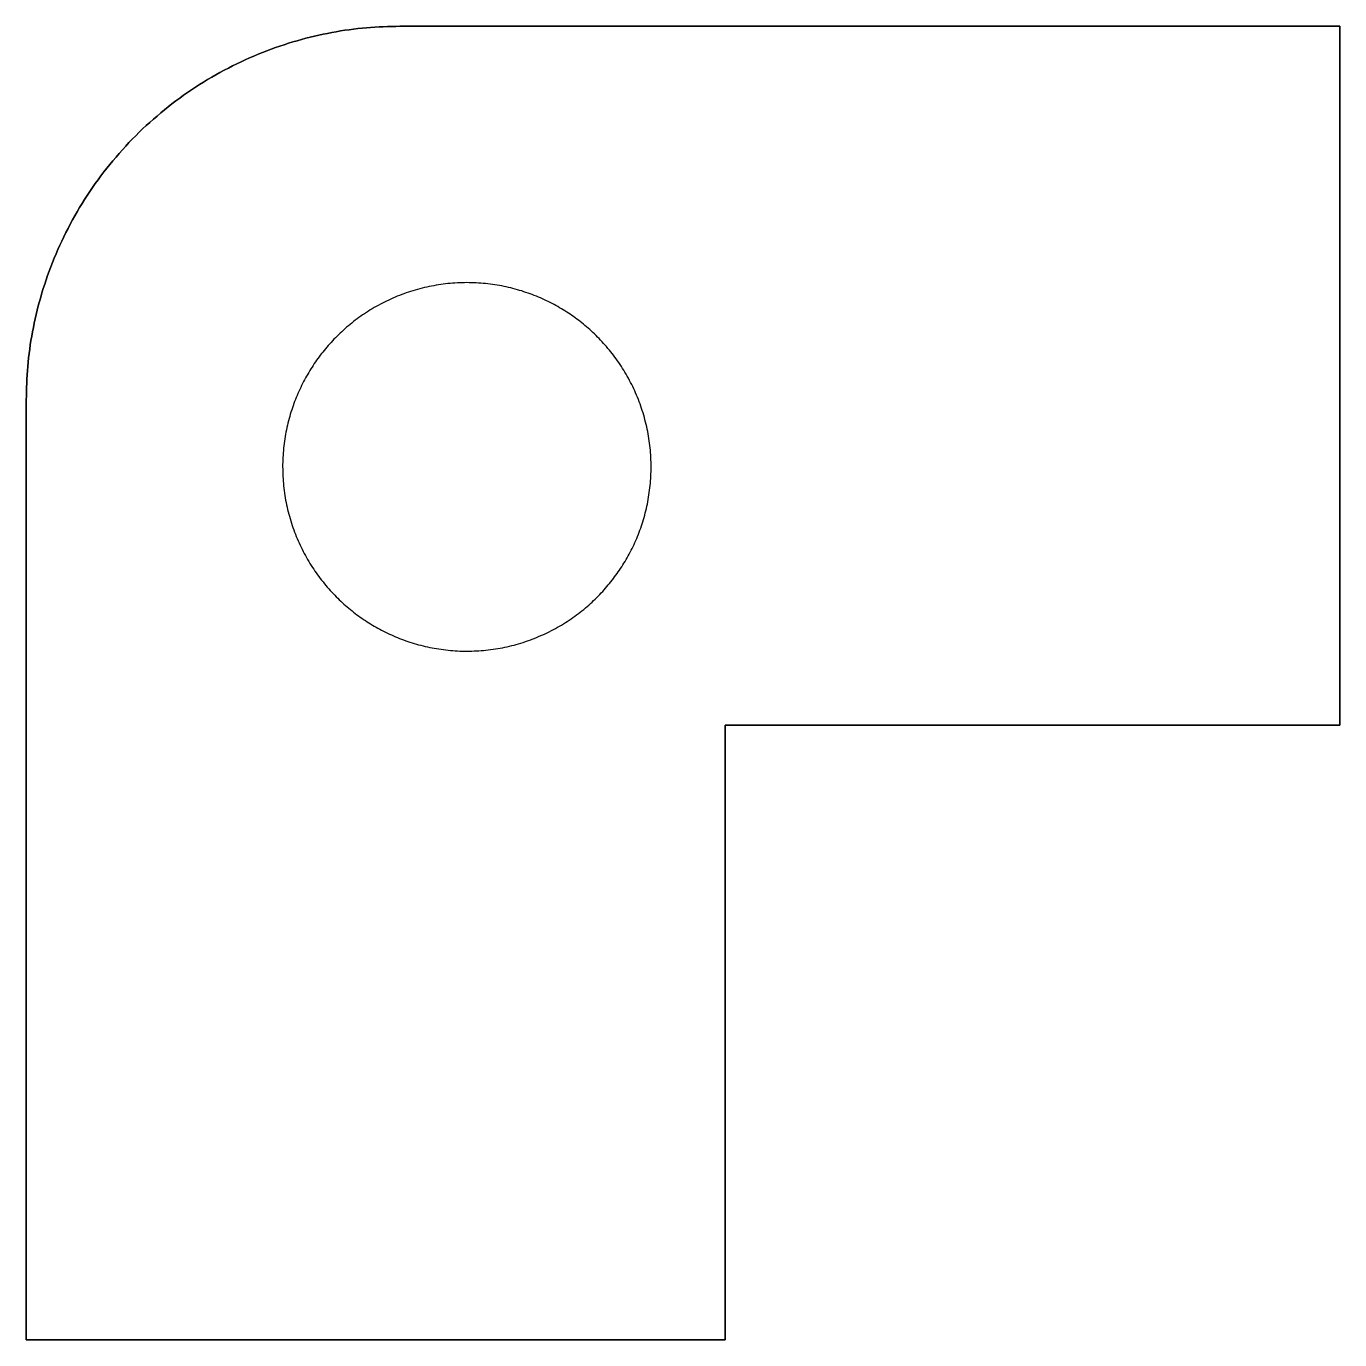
# Model space of a CAD drawing. Header units: inches. Extents: x 0 to 0.703, y 0 to 0.703.
import ezdxf

# ---------------------------------------------------------------- set-up
doc = ezdxf.new("R2010")
doc.units = ezdxf.units.IN
doc.header["$MEASUREMENT"] = 0
doc.layers.add('Default', color=7, linetype='Continuous', true_color=0x000000)

msp = doc.modelspace()

# ---------------------------------------------------------------- linework, layer by layer
at = {"layer": 'Default'}
for points in [[(0.2, 0.70291), (0, 0.70291), (0, 0.50291)], [(0, 0.50291), (0, 0.70291), (0.2, 0.70291)]]:
    msp.add_rational_spline(points, [1, 0.707106781187, 1], degree=2, dxfattribs=at)
for points in [[(0.70291, 0.70291), (0.45145, 0.70291), (0.2, 0.70291)], [(0.2, 0.70291), (0.45145, 0.70291), (0.70291, 0.70291)], [(0.70291, 0.32889), (0.70291, 0.5159), (0.70291, 0.70291)], [(0.70291, 0.70291), (0.70291, 0.5159), (0.70291, 0.32889)], [(0, 0.50291), (0, 0.25145), (0, 0)], [(0, 0), (0, 0.25145), (0, 0.50291)], [(0.37402, 0.32889), (0.53846, 0.32889), (0.70291, 0.32889)], [(0.70291, 0.32889), (0.53846, 0.32889), (0.37402, 0.32889)], [(0.37402, 0), (0.37402, 0.16445), (0.37402, 0.32889)], [(0.37402, 0.32889), (0.37402, 0.16445), (0.37402, 0)], [(0, 0), (0.18701, 0), (0.37402, 0)], [(0.37402, 0), (0.18701, 0), (0, 0)]]:
    msp.add_open_spline(points, degree=2, dxfattribs=at)
msp.add_rational_spline([(0.3162, 0.41003), (0.25913, 0.32963), (0.17873, 0.3867), (0.09833, 0.44377), (0.1554, 0.52417), (0.21247, 0.60457), (0.29287, 0.5475), (0.37327, 0.49044), (0.3162, 0.41003)], [1, 0.707106781187, 1, 0.707106781187, 1, 0.707106781187, 1, 0.707106781187, 1], degree=2, knots=[2.7838849, 2.7838849, 2.7838849, 2.9387592, 2.9387592, 3.0936335, 3.0936335, 3.2485078, 3.2485078, 3.4033822, 3.4033822, 3.4033822], dxfattribs=at)
msp.add_rational_spline([(0.3162, 0.41003), (0.25913, 0.32963), (0.17873, 0.3867), (0.09833, 0.44377), (0.1554, 0.52417), (0.21247, 0.60457), (0.29287, 0.5475), (0.37327, 0.49044), (0.3162, 0.41003)], [1, 0.707106781187, 1, 0.707106781187, 1, 0.707106781187, 1, 0.707106781187, 1], degree=2, knots=[2.7838849, 2.7838849, 2.7838849, 2.9387592, 2.9387592, 3.0936335, 3.0936335, 3.2485078, 3.2485078, 3.4033822, 3.4033822, 3.4033822], dxfattribs=at)

doc.saveas('drawing.dxf')
